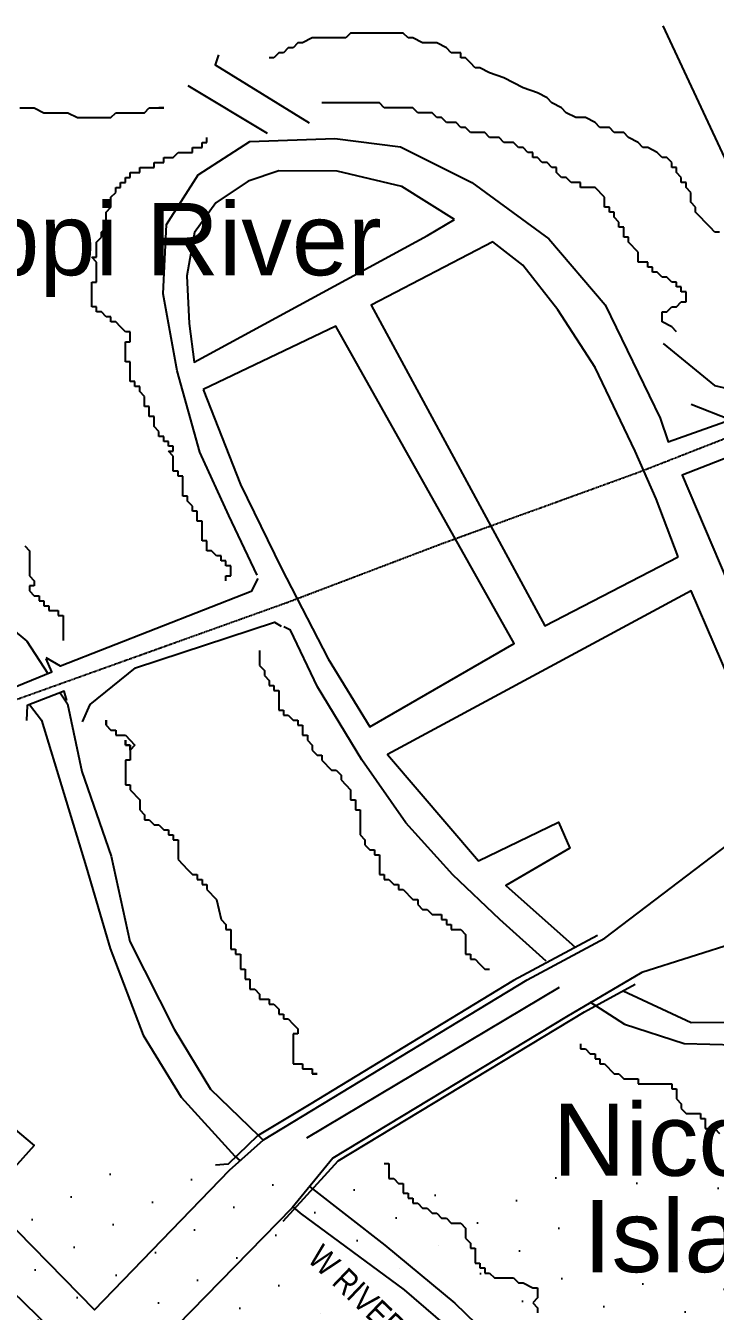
# Model space of a CAD drawing. Header units: feet. Extents: x -273 to 22785, y -15 to 12122.
# Drawn here: x 7095 to 8526, y 9334 to 12003 of the extents above; entities that cross this region are included whole.
import ezdxf

# ---------------------------------------------------------------- set-up
doc = ezdxf.new("R2010")
doc.units = ezdxf.units.FT
doc.header["$MEASUREMENT"] = 0
doc.linetypes.add('Hidden', pattern=[0.375, 0.25, -0.125])
doc.linetypes.add('Hidden 2', pattern=[0.1875, 0.125, -0.0625])
doc.layers.add('Hyperlink Regions', color=253, linetype='Continuous', plot=False)
for name, color, linetype in [('Rail Roads', 52, 'Hidden 2'), ('Street Curbs', 7, 'Continuous'), ('Street Names', 7, 'Continuous'), ('Text Labels and Directions', 1, 'Hidden')]:
    doc.layers.add(name, color=color, linetype=linetype)
doc.styles.get("Standard").update_dxf_attribs({"font": 'ARIALN.TTF'})
doc.styles.add('Titles', font='arial.ttf')

msp = doc.modelspace()

# ---------------------------------------------------------------- hatches: boundary and pattern name
at = {"layer": 'Hyperlink Regions'}
h = msp.add_hatch(dxfattribs=at)
h.set_pattern_fill('DOTS', color=256, scale=1500, angle=30, style=0)
h.set_pattern_definition([(30, (-6356.68, -18059.75), (-6.28006, 104.62738), [0, -93.75])])
h.paths.add_polyline_path([(3844.6, 3375.8), (8955.2, 3375.8), (8955.2, 9621.1), (3844.6, 9621.1)])

# ---------------------------------------------------------------- linework, layer by layer
at = {"layer": 'Rail Roads'}
msp.add_lwpolyline([(7042.3, 10591.9), (7639.5, 10806), (7962.6, 10928.9), (8365.9, 11075.2), (8761.2, 11229.9), (8933.4, 11300.3)], dxfattribs=at)
at = {"layer": 'Street Curbs'}
for p, q in [((7769.5, 11987.4), (7759.6, 11977.1)), ((7878.9, 11987.4), (7769.5, 11987.4)), ((7888.9, 11977.1), (7878.9, 11987.4)), ((7640.2, 11956.4), (7630.3, 11946.1)), ((7650.2, 11956.4), (7640.2, 11956.4)), ((7660.1, 11966.8), (7650.2, 11956.4)), ((7670, 11966.8), (7660.1, 11966.8)), ((7689.9, 11977.1), (7670, 11966.8)), ((7759.6, 11977.1), (7689.9, 11977.1)), ((7898.8, 11977.1), (7888.9, 11977.1)), ((7918.7, 11966.8), (7898.8, 11977.1)), ((7948.6, 11966.8), (7918.7, 11966.8)), ((7968.5, 11956.4), (7948.6, 11966.8)), ((7978.4, 11946.1), (7968.5, 11956.4)), ((7610.4, 11935.7), (7600.4, 11935.7)), ((7620.3, 11946.1), (7610.4, 11935.7)), ((7630.3, 11946.1), (7620.3, 11946.1)), ((7998.3, 11946.1), (7978.4, 11946.1)), ((7998.3, 11935.7), (7998.3, 11946.1)), ((8008.2, 11935.7), (7998.3, 11935.7)), ((8018.2, 11925.4), (8008.2, 11935.7)), ((8028.1, 11915.1), (8018.2, 11925.4)), ((8038.1, 11915.1), (8028.1, 11915.1)), ((8058, 11904.7), (8038.1, 11915.1)), ((8087.8, 11894.4), (8058, 11904.7)), ((8127.6, 11873.7), (8087.8, 11894.4)), ((8157.4, 11863.4), (8127.6, 11873.7)), ((8177.3, 11853), (8157.4, 11863.4)), ((8187.3, 11842.7), (8177.3, 11853)), ((7083.2, 11832.4), (7113, 11832.4)), ((7113, 11832.4), (7132.9, 11822)), ((7341.8, 11822), (7351.7, 11832.4)), ((7351.7, 11832.4), (7381.6, 11832.4)), ((7381.6, 11832.4), (7371.6, 11832.4)), ((7829.2, 11842.7), (7709.8, 11842.7)), ((7839.1, 11832.4), (7829.2, 11842.7)), ((7898.8, 11832.4), (7839.1, 11832.4)), ((7908.8, 11822), (7898.8, 11832.4)), ((8207.2, 11832.4), (8187.3, 11842.7)), ((8217.1, 11822), (8207.2, 11832.4)), ((7132.9, 11822), (7182.7, 11822)), ((7182.7, 11822), (7202.5, 11811.7)), ((7202.5, 11811.7), (7272.2, 11811.7)), ((7272.2, 11811.7), (7282.1, 11822)), ((7282.1, 11822), (7341.8, 11822)), ((7938.6, 11822), (7908.8, 11822)), ((7948.6, 11811.7), (7938.6, 11822)), ((7958.5, 11811.7), (7948.6, 11811.7)), ((7968.5, 11801.4), (7958.5, 11811.7)), ((7988.3, 11801.4), (7968.5, 11801.4)), ((7998.3, 11791), (7988.3, 11801.4)), ((8237, 11811.7), (8217.1, 11822)), ((8256.9, 11811.7), (8237, 11811.7)), ((8276.8, 11801.4), (8256.9, 11811.7)), ((8286.8, 11791), (8276.8, 11801.4)), ((7471.1, 11760), (7471.1, 11770.3)), ((8008.2, 11791), (7998.3, 11791)), ((8018.2, 11780.7), (8008.2, 11791)), ((8048, 11780.7), (8018.2, 11780.7)), ((8058, 11770.3), (8048, 11780.7)), ((8077.9, 11770.3), (8058, 11770.3)), ((8087.8, 11760), (8077.9, 11770.3)), ((8306.6, 11791), (8286.8, 11791)), ((8316.6, 11780.7), (8306.6, 11791)), ((8336.5, 11780.7), (8316.6, 11780.7)), ((8346.4, 11770.3), (8336.5, 11780.7)), ((8366.3, 11760), (8346.4, 11770.3)), ((7441.3, 11749.7), (7461.2, 11749.7)), ((7441.3, 11739.3), (7441.3, 11749.7)), ((7461.2, 11760), (7471.1, 11760)), ((7461.2, 11749.7), (7461.2, 11760)), ((8107.7, 11760), (8087.8, 11760)), ((8117.7, 11749.7), (8107.7, 11760)), ((8127.6, 11749.7), (8117.7, 11749.7)), ((8137.5, 11739.3), (8127.6, 11749.7)), ((8376.3, 11749.7), (8366.3, 11760)), ((8386.2, 11749.7), (8376.3, 11749.7)), ((8406.1, 11739.3), (8386.2, 11749.7)), ((7361.7, 11718.7), (7381.6, 11718.7)), ((7361.7, 11708.3), (7361.7, 11718.7)), ((7381.6, 11729), (7401.5, 11729)), ((7381.6, 11718.7), (7381.6, 11729)), ((7401.5, 11729), (7411.4, 11739.3)), ((7411.4, 11739.3), (7441.3, 11739.3)), ((8147.5, 11739.3), (8137.5, 11739.3)), ((8147.5, 11729), (8147.5, 11739.3)), ((8157.4, 11729), (8147.5, 11729)), ((8167.4, 11718.7), (8157.4, 11729)), ((8177.3, 11718.7), (8167.4, 11718.7)), ((8187.3, 11708.3), (8177.3, 11718.7)), ((8416.1, 11729), (8406.1, 11739.3)), ((8426, 11729), (8416.1, 11729)), ((8436, 11718.7), (8426, 11729)), ((8436, 11708.3), (8436, 11718.7)), ((7312, 11698), (7331.9, 11698)), ((7312, 11687.6), (7312, 11698)), ((7331.9, 11708.3), (7361.7, 11708.3)), ((7331.9, 11698), (7331.9, 11708.3)), ((8197.2, 11708.3), (8187.3, 11708.3)), ((8197.2, 11698), (8197.2, 11708.3)), ((8207.2, 11687.6), (8197.2, 11698)), ((8445.9, 11708.3), (8436, 11708.3)), ((8445.9, 11698), (8445.9, 11708.3)), ((8455.8, 11687.6), (8445.9, 11698)), ((7282.1, 11667), (7292.1, 11667)), ((7282.1, 11656.6), (7282.1, 11667)), ((7292.1, 11677.3), (7302, 11677.3)), ((7292.1, 11667), (7292.1, 11677.3)), ((7302, 11687.6), (7312, 11687.6)), ((7302, 11677.3), (7302, 11687.6)), ((8217.1, 11687.6), (8207.2, 11687.6)), ((8227.1, 11677.3), (8217.1, 11687.6)), ((8247, 11677.3), (8227.1, 11677.3)), ((8247, 11667), (8247, 11677.3)), ((8276.8, 11667), (8247, 11667)), ((8296.7, 11646.3), (8276.8, 11667)), ((8455.8, 11677.3), (8455.8, 11687.6)), ((8465.8, 11677.3), (8455.8, 11677.3)), ((8465.8, 11667), (8465.8, 11677.3)), ((8475.7, 11656.6), (8465.8, 11667)), ((7272.2, 11646.3), (7282.1, 11656.6)), ((7272.2, 11625.6), (7272.2, 11646.3)), ((8296.7, 11625.6), (8296.7, 11646.3)), ((8475.7, 11636), (8475.7, 11656.6)), ((8485.7, 11625.6), (8475.7, 11636)), ((7262.2, 11615.3), (7272.2, 11625.6)), ((7262.2, 11584.3), (7262.2, 11615.3)), ((8306.6, 11625.6), (8296.7, 11625.6)), ((8306.6, 11615.3), (8306.6, 11625.6)), ((8316.6, 11615.3), (8306.6, 11615.3)), ((8316.6, 11604.9), (8316.6, 11615.3)), ((8485.7, 11615.3), (8485.7, 11625.6)), ((8515.5, 11584.3), (8485.7, 11615.3)), ((7252.3, 11573.9), (7262.2, 11584.3)), ((8326.5, 11594.6), (8316.6, 11604.9)), ((8326.5, 11584.3), (8326.5, 11594.6)), ((8336.5, 11584.3), (8326.5, 11584.3)), ((8336.5, 11563.6), (8336.5, 11584.3)), ((8525.5, 11573.9), (8515.5, 11584.3)), ((7242.3, 11553.2), (7252.3, 11563.6)), ((7252.3, 11563.6), (7252.3, 11573.9)), ((8346.4, 11563.6), (8336.5, 11563.6)), ((8346.4, 11553.2), (8346.4, 11563.6)), ((8535.4, 11573.9), (8525.5, 11573.9)), ((7242.3, 11522.2), (7242.3, 11553.2)), ((8366.3, 11532.6), (8346.4, 11553.2)), ((8366.3, 11511.9), (8366.3, 11532.6)), ((7232.4, 11522.2), (7242.3, 11522.2)), ((7242.3, 11511.9), (7232.4, 11522.2)), ((7242.3, 11470.5), (7242.3, 11511.9)), ((8386.2, 11511.9), (8366.3, 11511.9)), ((8386.2, 11501.6), (8386.2, 11511.9)), ((8396.2, 11501.6), (8386.2, 11501.6)), ((8396.2, 11491.2), (8396.2, 11501.6)), ((8406.1, 11491.2), (8396.2, 11491.2)), ((8416.1, 11480.9), (8406.1, 11491.2)), ((8426, 11480.9), (8416.1, 11480.9)), ((8436, 11470.5), (8426, 11480.9)), ((7232.4, 11470.5), (7242.3, 11470.5)), ((7232.4, 11418.9), (7232.4, 11470.5)), ((8445.9, 11470.5), (8436, 11470.5)), ((8445.9, 11460.2), (8445.9, 11470.5)), ((8455.8, 11460.2), (8445.9, 11460.2)), ((8455.8, 11449.9), (8455.8, 11460.2)), ((8465.8, 11449.9), (8455.8, 11449.9)), ((8465.8, 11429.2), (8465.8, 11449.9)), ((8445.9, 11418.9), (8455.8, 11429.2)), ((8455.8, 11429.2), (8465.8, 11429.2)), ((7242.3, 11418.9), (7232.4, 11418.9)), ((7242.3, 11408.5), (7242.3, 11418.9)), ((7252.3, 11408.5), (7242.3, 11408.5)), ((7262.2, 11398.2), (7252.3, 11408.5)), ((7272.2, 11398.2), (7262.2, 11398.2)), ((7272.2, 11387.8), (7272.2, 11398.2)), ((8416.1, 11408.5), (8426, 11408.5)), ((8416.1, 11387.8), (8416.1, 11408.5)), ((8426, 11408.5), (8436, 11418.9)), ((8436, 11418.9), (8445.9, 11418.9)), ((7282.1, 11387.8), (7272.2, 11387.8)), ((7292.1, 11377.5), (7282.1, 11387.8)), ((7302, 11367.2), (7292.1, 11377.5)), ((8436, 11377.5), (8416.1, 11387.8)), ((8445.9, 11367.2), (8436, 11377.5)), ((7312, 11367.2), (7302, 11367.2)), ((7302, 11346.5), (7312, 11346.5)), ((7302, 11305.1), (7302, 11346.5)), ((7312, 11346.5), (7312, 11367.2)), ((7312, 11305.1), (7302, 11305.1)), ((7312, 11263.8), (7312, 11305.1)), ((7321.9, 11263.8), (7312, 11263.8)), ((7321.9, 11253.5), (7321.9, 11263.8)), ((7331.9, 11253.5), (7321.9, 11253.5)), ((7331.9, 11243.1), (7331.9, 11253.5)), ((7341.8, 11232.8), (7331.9, 11243.1)), ((7341.8, 11212.1), (7341.8, 11232.8)), ((7351.7, 11212.1), (7341.8, 11212.1)), ((7351.7, 11191.4), (7351.7, 11212.1)), ((7361.7, 11191.4), (7351.7, 11191.4)), ((7361.7, 11170.8), (7361.7, 11191.4)), ((7371.6, 11160.4), (7361.7, 11170.8)), ((7371.6, 11150.1), (7371.6, 11160.4)), ((7381.6, 11150.1), (7371.6, 11150.1)), ((7381.6, 11139.7), (7381.6, 11150.1)), ((7391.5, 11139.7), (7381.6, 11139.7)), ((7391.5, 11129.4), (7391.5, 11139.7)), ((7401.5, 11129.4), (7391.5, 11129.4)), ((7401.5, 11119.1), (7401.5, 11129.4)), ((7391.5, 11119.1), (7401.5, 11119.1)), ((7401.5, 11108.7), (7391.5, 11119.1)), ((7401.5, 11077.7), (7401.5, 11108.7)), ((7411.4, 11077.7), (7401.5, 11077.7)), ((7411.4, 11067.4), (7411.4, 11077.7)), ((7421.4, 11067.4), (7411.4, 11067.4)), ((7421.4, 11026), (7421.4, 11067.4)), ((7431.3, 11026), (7421.4, 11026)), ((7431.3, 11015.7), (7431.3, 11026)), ((7441.3, 11005.3), (7431.3, 11015.7)), ((7441.3, 10995), (7441.3, 11005.3)), ((7451.2, 10995), (7441.3, 10995)), ((7451.2, 10974.3), (7451.2, 10995)), ((7461.2, 10974.3), (7451.2, 10974.3)), ((7461.2, 10933), (7461.2, 10974.3)), ((7093.1, 10922.6), (7103.1, 10912.3)), ((7471.1, 10933), (7461.2, 10933)), ((7471.1, 10912.3), (7471.1, 10933)), ((7103.1, 10912.3), (7103.1, 10860.6)), ((7481.1, 10912.3), (7471.1, 10912.3)), ((7491, 10902), (7481.1, 10912.3)), ((7501, 10902), (7491, 10902)), ((7501, 10891.6), (7501, 10902)), ((7510.9, 10891.6), (7501, 10891.6)), ((7510.9, 10881.3), (7510.9, 10891.6)), ((7520.8, 10881.3), (7510.9, 10881.3)), ((7520.8, 10860.6), (7520.8, 10881.3)), ((7103.1, 10860.6), (7113, 10850.3)), ((7103.1, 10839.9), (7103.1, 10829.6)), ((7113, 10839.9), (7103.1, 10839.9)), ((7113, 10850.3), (7113, 10839.9)), ((7510.9, 10860.6), (7520.8, 10860.6)), ((7510.9, 10850.3), (7510.9, 10860.6)), ((7103.1, 10829.6), (7113, 10819.3)), ((7113, 10819.3), (7123, 10819.3)), ((7123, 10819.3), (7123, 10808.9)), ((7123, 10808.9), (7132.9, 10808.9)), ((7132.9, 10808.9), (7132.9, 10798.6)), ((7132.9, 10798.6), (7142.9, 10798.6)), ((7142.9, 10798.6), (7142.9, 10788.3)), ((7142.9, 10788.3), (7162.8, 10788.3)), ((7162.8, 10788.3), (7162.8, 10777.9)), ((7162.8, 10777.9), (7172.7, 10777.9)), ((7172.7, 10777.9), (7172.7, 10726.2)), ((7580.5, 10705.6), (7580.5, 10674.5)), ((7580.5, 10674.5), (7590.5, 10664.2)), ((7590.5, 10664.2), (7590.5, 10653.9)), ((7590.5, 10653.9), (7600.4, 10643.5)), ((7600.4, 10643.5), (7600.4, 10633.2)), ((7600.4, 10633.2), (7610.4, 10633.2)), ((7610.4, 10633.2), (7610.4, 10622.8)), ((7610.4, 10622.8), (7620.3, 10622.8)), ((7620.3, 10622.8), (7620.3, 10581.5)), ((7620.3, 10581.5), (7630.3, 10581.5)), ((7630.3, 10581.5), (7630.3, 10571.2)), ((7630.3, 10571.2), (7640.2, 10571.2)), ((7640.2, 10571.2), (7650.2, 10560.8)), ((7262.2, 10560.8), (7262.2, 10550.5)), ((7262.2, 10550.5), (7262.2, 10560.8)), ((7262.2, 10550.5), (7272.2, 10540.1)), ((7650.2, 10560.8), (7660.1, 10560.8)), ((7660.1, 10560.8), (7660.1, 10550.5)), ((7660.1, 10550.5), (7670, 10550.5)), ((7670, 10550.5), (7670, 10529.8)), ((7272.2, 10540.1), (7282.1, 10540.1)), ((7282.1, 10540.1), (7282.1, 10529.8)), ((7282.1, 10529.8), (7302, 10529.8)), ((7302, 10529.8), (7321.9, 10509.1)), ((7302, 10519.5), (7302, 10509.1)), ((7302, 10509.1), (7302, 10519.5)), ((7670, 10529.8), (7680, 10529.8)), ((7680, 10529.8), (7680, 10519.5)), ((7680, 10519.5), (7689.9, 10509.1)), ((7302, 10509.1), (7312, 10509.1)), ((7312, 10509.1), (7302, 10509.1)), ((7312, 10509.1), (7312, 10478.1)), ((7312, 10498.8), (7312, 10509.1)), ((7321.9, 10509.1), (7312, 10498.8)), ((7689.9, 10509.1), (7689.9, 10498.8)), ((7689.9, 10498.8), (7699.9, 10488.5)), ((7699.9, 10488.5), (7709.8, 10488.5)), ((7709.8, 10488.5), (7709.8, 10478.1)), ((7302, 10478.1), (7302, 10426.4)), ((7312, 10478.1), (7302, 10478.1)), ((7709.8, 10478.1), (7729.7, 10457.4)), ((7729.7, 10457.4), (7739.7, 10457.4)), ((7739.7, 10457.4), (7749.6, 10447.1)), ((7749.6, 10447.1), (7749.6, 10436.8)), ((7749.6, 10436.8), (7769.5, 10416.1)), ((7302, 10426.4), (7312, 10426.4)), ((7312, 10426.4), (7312, 10416.1)), ((7312, 10416.1), (7331.9, 10395.4)), ((7769.5, 10416.1), (7769.5, 10395.4)), ((7331.9, 10395.4), (7331.9, 10374.7)), ((7769.5, 10395.4), (7779.5, 10395.4)), ((7779.5, 10395.4), (7779.5, 10374.7)), ((7331.9, 10374.7), (7341.8, 10364.4)), ((7341.8, 10364.4), (7341.8, 10354.1)), ((7779.5, 10374.7), (7789.4, 10374.7)), ((7789.4, 10374.7), (7789.4, 10323.1)), ((7341.8, 10354.1), (7351.7, 10354.1)), ((7351.7, 10354.1), (7361.7, 10343.7)), ((7361.7, 10343.7), (7371.6, 10343.7)), ((7371.6, 10343.7), (7381.6, 10333.4)), ((7381.6, 10333.4), (7391.5, 10333.4)), ((7391.5, 10333.4), (7391.5, 10323.1)), ((7391.5, 10323.1), (7401.5, 10323.1)), ((7401.5, 10323.1), (7401.5, 10312.7)), ((7401.5, 10312.7), (7411.4, 10312.7)), ((7411.4, 10312.7), (7411.4, 10271.4)), ((7789.4, 10323.1), (7799.4, 10312.7)), ((7799.4, 10312.7), (7799.4, 10302.4)), ((7799.4, 10302.4), (7809.3, 10292)), ((7809.3, 10292), (7819.2, 10292)), ((7819.2, 10292), (7819.2, 10281.7)), ((7819.2, 10281.7), (7829.2, 10281.7)), ((7829.2, 10281.7), (7829.2, 10240.4)), ((7411.4, 10271.4), (7421.4, 10261)), ((7421.4, 10261), (7431.3, 10250.7)), ((7431.3, 10250.7), (7441.3, 10240.4)), ((7441.3, 10240.4), (7451.2, 10240.4)), ((7451.2, 10240.4), (7451.2, 10230)), ((7451.2, 10230), (7461.2, 10230)), ((7461.2, 10230), (7461.2, 10219.7)), ((7829.2, 10240.4), (7839.1, 10240.4)), ((7839.1, 10240.4), (7839.1, 10230)), ((7839.1, 10230), (7849.1, 10230)), ((7849.1, 10230), (7859, 10219.7)), ((7461.2, 10219.7), (7471.1, 10219.7)), ((7471.1, 10219.7), (7471.1, 10209.3)), ((7471.1, 10209.3), (7491, 10188.7)), ((7859, 10219.7), (7869, 10219.7)), ((7869, 10219.7), (7869, 10209.3)), ((7869, 10209.3), (7878.9, 10209.3)), ((7878.9, 10209.3), (7898.8, 10188.7)), ((7491, 10188.7), (7501, 10147.3)), ((7898.8, 10188.7), (7908.8, 10188.7)), ((7908.8, 10188.7), (7908.8, 10178.3)), ((7908.8, 10178.3), (7918.7, 10168)), ((7918.7, 10168), (7928.7, 10168)), ((7928.7, 10168), (7938.6, 10157.6)), ((7501, 10147.3), (7510.9, 10137)), ((7938.6, 10157.6), (7958.5, 10157.6)), ((7958.5, 10157.6), (7958.5, 10147.3)), ((7958.5, 10147.3), (7968.5, 10147.3)), ((7968.5, 10147.3), (7968.5, 10137)), ((7510.9, 10137), (7510.9, 10126.6)), ((7510.9, 10126.6), (7520.8, 10126.6)), ((7520.8, 10126.6), (7520.8, 10085.3)), ((7968.5, 10137), (7978.4, 10137)), ((7978.4, 10137), (7978.4, 10126.6)), ((7978.4, 10126.6), (7998.3, 10126.6)), ((7998.3, 10126.6), (8008.2, 10116.3)), ((8008.2, 10116.3), (8008.2, 10074.9)), ((7520.8, 10085.3), (7530.8, 10085.3)), ((7530.8, 10085.3), (7530.8, 10074.9)), ((7530.8, 10074.9), (7540.7, 10074.9)), ((7540.7, 10074.9), (7540.7, 10043.9)), ((8008.2, 10074.9), (8018.2, 10074.9)), ((8018.2, 10074.9), (8018.2, 10064.6)), ((8018.2, 10064.6), (8028.1, 10064.6)), ((8028.1, 10064.6), (8038.1, 10054.3)), ((7540.7, 10043.9), (7550.7, 10043.9)), ((7550.7, 10043.9), (7550.7, 10023.3)), ((8038.1, 10054.3), (8048, 10043.9)), ((8048, 10043.9), (8058, 10043.9)), ((7550.7, 10023.3), (7560.6, 10023.3)), ((7560.6, 10023.3), (7560.6, 10002.6)), ((7560.6, 10002.6), (7570.6, 10002.6)), ((7570.6, 10002.6), (7580.5, 9992.2)), ((7580.5, 9992.2), (7580.5, 9981.9)), ((7580.5, 9981.9), (7600.4, 9981.9)), ((7600.4, 9981.9), (7600.4, 9971.6)), ((7600.4, 9971.6), (7610.4, 9971.6)), ((7610.4, 9971.6), (7620.3, 9961.2)), ((7620.3, 9961.2), (7620.3, 9950.9)), ((7620.3, 9950.9), (7630.3, 9950.9)), ((7630.3, 9950.9), (7630.3, 9940.6)), ((7630.3, 9940.6), (7640.2, 9940.6)), ((7640.2, 9940.6), (7650.2, 9930.2)), ((7650.2, 9930.2), (7660.1, 9919.9)), ((7650.2, 9909.5), (7650.2, 9847.5)), ((7660.1, 9909.5), (7650.2, 9909.5)), ((7660.1, 9919.9), (7660.1, 9909.5)), ((8247, 9888.9), (8247, 9878.5)), ((8247, 9878.5), (8256.9, 9878.5)), ((8256.9, 9878.5), (8266.9, 9868.2)), ((8266.9, 9868.2), (8276.8, 9868.2)), ((8276.8, 9868.2), (8276.8, 9857.9)), ((8276.8, 9857.9), (8286.8, 9857.9)), ((8286.8, 9857.9), (8286.8, 9847.5)), ((7650.2, 9847.5), (7670, 9847.5)), ((7670, 9847.5), (7670, 9837.2)), ((7670, 9837.2), (7689.9, 9837.2)), ((7689.9, 9837.2), (7689.9, 9826.8)), ((7699.9, 9826.8), (7689.9, 9826.8)), ((7689.9, 9826.8), (7699.9, 9826.8)), ((8286.8, 9847.5), (8296.7, 9847.5)), ((8296.7, 9847.5), (8316.6, 9826.8)), ((8316.6, 9826.8), (8326.5, 9826.8)), ((8326.5, 9826.8), (8336.5, 9816.5)), ((8336.5, 9816.5), (8366.3, 9816.5)), ((8366.3, 9816.5), (8366.3, 9806.2)), ((8366.3, 9806.2), (8436, 9806.2)), ((8436, 9806.2), (8436, 9795.8)), ((8436, 9795.8), (8445.9, 9795.8)), ((8445.9, 9795.8), (8445.9, 9775.2)), ((8445.9, 9775.2), (8455.8, 9764.8)), ((8455.8, 9764.8), (8455.8, 9754.5)), ((8455.8, 9754.5), (8465.8, 9744.1)), ((8465.8, 9744.1), (8495.6, 9744.1)), ((8495.6, 9744.1), (8495.6, 9733.8)), ((8495.6, 9733.8), (8505.6, 9733.8)), ((8505.6, 9733.8), (8505.6, 9713.1)), ((8505.6, 9713.1), (8525.5, 9713.1)), ((8525.5, 9713.1), (8535.4, 9702.8)), ((7839.1, 9640.8), (7849.1, 9640.8)), ((7849.1, 9640.8), (7849.1, 9609.7)), ((7849.1, 9609.7), (7859, 9609.7)), ((7859, 9609.7), (7869, 9599.4)), ((7869, 9599.4), (7878.9, 9599.4)), ((7878.9, 9599.4), (7878.9, 9578.7)), ((7878.9, 9578.7), (7888.9, 9578.7)), ((7888.9, 9578.7), (7888.9, 9568.4)), ((7888.9, 9568.4), (7898.8, 9568.4)), ((7898.8, 9568.4), (7898.8, 9558.1)), ((7898.8, 9558.1), (7908.8, 9558.1)), ((7908.8, 9558.1), (7918.7, 9547.7)), ((7918.7, 9547.7), (7928.7, 9547.7)), ((7928.7, 9547.7), (7938.6, 9537.4)), ((7938.6, 9537.4), (7948.6, 9537.4)), ((7948.6, 9537.4), (7958.5, 9527)), ((7958.5, 9527), (7968.5, 9527)), ((7968.5, 9527), (7978.4, 9516.7)), ((7978.4, 9516.7), (7998.3, 9516.7)), ((7998.3, 9516.7), (8008.2, 9506.4)), ((8008.2, 9506.4), (8008.2, 9485.7)), ((8008.2, 9485.7), (8018.2, 9475.4)), ((8018.2, 9475.4), (8018.2, 9465)), ((8018.2, 9465), (8028.1, 9465)), ((8028.1, 9465), (8028.1, 9434)), ((8028.1, 9434), (8038.1, 9434)), ((8038.1, 9434), (8038.1, 9423.7)), ((8038.1, 9423.7), (8048, 9423.7)), ((8048, 9423.7), (8048, 9413.3)), ((8048, 9413.3), (8058, 9413.3)), ((8058, 9413.3), (8067.9, 9403)), ((8067.9, 9403), (8107.7, 9403)), ((8107.7, 9403), (8117.7, 9392.7)), ((8117.7, 9392.7), (8127.6, 9392.7)), ((8127.6, 9392.7), (8147.5, 9382.3)), ((8147.5, 9382.3), (8157.4, 9382.3)), ((8157.4, 9382.3), (8157.4, 9361.6)), ((8157.4, 9361.6), (8147.5, 9351.3)), ((8147.5, 9351.3), (8157.4, 9341)), ((8157.4, 9341), (8157.4, 9330.6))]:
    msp.add_line(p, q, dxfattribs=at)
for points in [[(8693.4, 10477.7), (8691.2, 10481.4), (8615, 10416.6), (8628.4, 10371.7), (8753.7, 10533.5), (8997.4, 10782.1), (8821.4, 11162.1), (8832.2, 11181.2), (8785.7, 11271.2), (8757.7, 11274.9), (8418, 12002.6)], [(7495.3, 11942.2), (7488.1, 11921.6), (7683.3, 11800.7)], [(7432, 11878.5), (7596.6, 11779.3)], [(7575.4, 10861.8), (7516.6, 10986.1), (7456.7, 11117), (7409.4, 11285.9), (7380.2, 11446), (7387.6, 11590.1), (7453, 11693.3), (7560.3, 11762.4), (7736.6, 11768.3), (7872.8, 11750.8), (8021.1, 11677.4), (8181.3, 11560.1), (8297.7, 11423.4), (8412.2, 11187.7), (8428.7, 11138.9), (8557.2, 11184.3), (8476.4, 11216.4)], [(8418, 11342.7), (8524.5, 11255.9), (8654.7, 11225.8), (8746.3, 11261.3)], [(8811.2, 11178.5), (8784, 11196.7), (8458, 11069.7), (8646.7, 10625.9), (8732.4, 10554.8), (8741.8, 10539.5)], [(6958.3, 10839.7), (7097.5, 10724.7), (7141.1, 10657.7)], [(7577, 10855.3), (7562.8, 10827.7), (7167.6, 10673), (7137.9, 10690.6)], [(7043.2, 9736.9), (7112.8, 9678.1), (7012.5, 9566.6), (7237.9, 9337), (7518.2, 9626.5), (7589, 9689.7), (8136.3, 10022), (8297.3, 10108.7), (8571, 10316.6), (8578.2, 10352.2), (8557.7, 10395), (8636.2, 10530.8), (8571.9, 10608.1), (8476.1, 10829.5), (7845.9, 10489.8), (8034.7, 10268.9), (8200.8, 10349.1), (8224.9, 10295.4), (8091.7, 10218), (8229.5, 10095.5), (8236.3, 10089.2)], [(7212.8, 10557.5), (7228.9, 10593.6), (7323.1, 10669.6), (7611.5, 10764.7), (7625.6, 10755.9)], [(8175.4, 10060.9), (8079, 10146.9), (7982, 10239.8), (7884.4, 10347.7), (7792.5, 10478.7), (7700.9, 10630.2), (7645.1, 10748.1), (7631.1, 10754.9)], [(7037.8, 10653.1), (7065.1, 10626.4), (7149.7, 10661.3), (7137.9, 10688.1)], [(7180.3, 10601.6), (7175.1, 10621), (7098.5, 10591.7), (7096.8, 10560.2)], [(7167, 10618), (7181.9, 10595.1), (7211.9, 10454.5), (7272.3, 10278.7), (7311.2, 10101.6), (7403.6, 9919.7), (7478.4, 9795), (7578.4, 9699.1), (7588.3, 9689.1)], [(7103.4, 10593.6), (7127.8, 10560.6), (7220.5, 10256.6), (7270.3, 10086.7), (7338.8, 9907), (7418.1, 9778.4), (7528.9, 9655.6), (7540, 9646)], [(8335, 9999.3), (8476.7, 9933.2), (8643.1, 9935), (8574.4, 10100.7), (8374.1, 10037.1), (8217.6, 9945.4), (7732.9, 9651.8), (7648, 9548.9), (7349.4, 9242.8), (7610.1, 9082.1), (8304.8, 8669.7), (8358.5, 8651.8), (8396.3, 8664.7), (8518.8, 8762), (8668.4, 8863.8)], [(8281.8, 10113.6), (8107.8, 10020.2), (7683.2, 9762.2), (7576.4, 9698.1), (7515.1, 9638.9), (7489.1, 9637.2)], [(8265.8, 9975.9), (8338.3, 9929.7), (8462.2, 9889.6), (8568.7, 9887.2), (8670.1, 9894.8), (8711.3, 9869.7), (8765.1, 9886.3), (8846.3, 9917.7), (9018.1, 9599.6), (9086.8, 9631.3), (8942.9, 9899.7), (8897.2, 9924.2), (8883.5, 9937.1), (8908.2, 9968.3), (8948.5, 9984.8), (9325.6, 10108.8), (9556.6, 9819.8), (9637.2, 9768.7)], [(7629.8, 9520.7), (7744, 9645.9), (8255, 9955.3), (8359.9, 10012.9)], [(7679, 9694.2), (8203, 10006.8)], [(7684.2, 9592.7), (7840.3, 9471), (7986.1, 9350.6), (8161.4, 9180.5), (8307.9, 9036.1), (8419.9, 8887.9), (8517.2, 8769.9), (8522.4, 8764.5)], [(7649.7, 9550.9), (7665.1, 9537.6), (7880.8, 9378.4), (8010.5, 9266.4), (8172.2, 9097.6), (8304.4, 8942.6), (8454.6, 8735.3), (8466.8, 8720.6)]]:
    msp.add_lwpolyline(points, dxfattribs=at)
for points in [[(7985.4, 11600.5), (7876.2, 11668.8), (7741.4, 11700.4), (7620.4, 11701.1), (7556.6, 11679.9), (7489.6, 11634.7), (7445.3, 11573.2), (7429.8, 11483.6), (7434.3, 11384.6), (7444.7, 11303.8), (7929.3, 11567.4)], [(8449.3, 10899.7), (8404, 11020.7), (8360, 11119.2), (8277.1, 11293.2), (8199.8, 11412.9), (8126.9, 11505.6), (8064.4, 11553.9), (7812.3, 11422.2), (8172.4, 10756.7)], [(7463.3, 11247.5), (7540.9, 11050.4), (7625.7, 10877.3), (7723.3, 10688.4), (7809.3, 10546.9), (8109.3, 10720.1), (7738.8, 11378.9)], [(6705.1, 9267.1), (6935, 9503.9), (7171.8, 9274.1), (6941.9, 9037.3)]]:
    msp.add_lwpolyline(points, close=True, dxfattribs=at)

# ---------------------------------------------------------------- texts
at = {"layer": 'Street Names'}
msp.add_text('W RIVER PKWY', height=50, rotation=316.385, dxfattribs=at).set_placement((7677.6, 9439.8))
at = {"layer": 'Text Labels and Directions', "char_height": 150, "width": 1528.079, "attachment_point": 5, "line_spacing_factor": 0.8, "style": 'Titles'}
for s, insert in [('Mississippi River', (7053.9, 11536.9)), ('Nicollet \\PIsland', (8532.4, 9589))]:
    msp.add_mtext(s, dxfattribs=dict(at, insert=insert))

doc.saveas('drawing.dxf')
